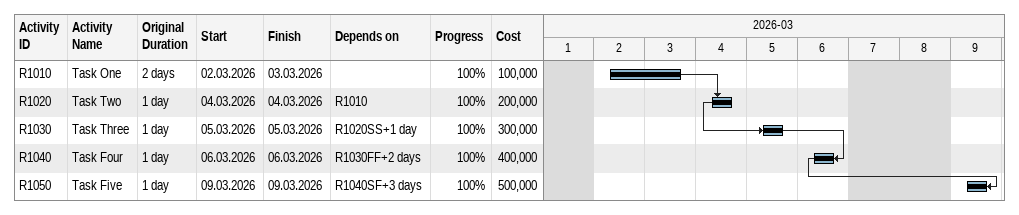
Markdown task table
| ID | Task | Original duration | Start | Finish | Predecessors | % complete | Cost |
|---|---|---|---|---|---|---|---|
| R1010 | Task One | 2d | 2026-03-02 | 2026-03-03 |  | 100 | 100000 |
| R1020 | Task Two | 1d | 2026-03-04 | 2026-03-04 | R1010 | 100 | 200000 |
| R1030 | Task Three | 1d | 2026-03-05 | 2026-03-05 | R1020SS+1d | 100 | 300000 |
| R1040 | Task Four | 1d | 2026-03-06 | 2026-03-06 | R1030FF+2d | 100 | 400000 |
| R1050 | Task Five | 1d | 2026-03-09 | 2026-03-09 | R1040SF+3d | 100 | 500000 |
